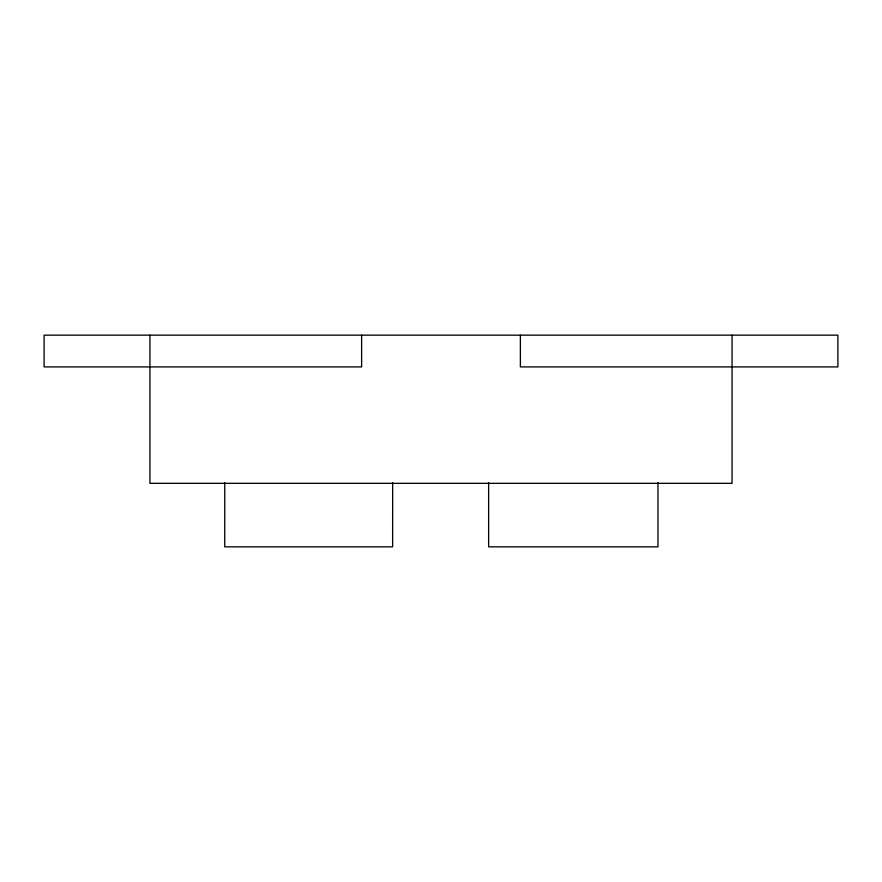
<?xml version="1.0" encoding="UTF-8"?>
<svg xmlns="http://www.w3.org/2000/svg" width="882" height="882" viewBox="0 0 882 882"><rect width="100%" height="100%" fill="white"/><g stroke="black" fill="none" stroke-linecap="round" stroke-linejoin="round"><path stroke-width="1.32" d="M732.06 335.16L732.06 483.336L149.94 483.336L149.94 335.16M657.972 482.652L657.972 546.84L488.628 546.84L488.628 482.652M520.38 335.16L520.38 366.912L837.9 366.912L837.9 335.16L44.1 335.16L44.1 366.912L361.62 366.912L361.62 335.16M392.666 482.652L392.633 546.84L224.734 546.84L224.767 482.652"/></g></svg>
